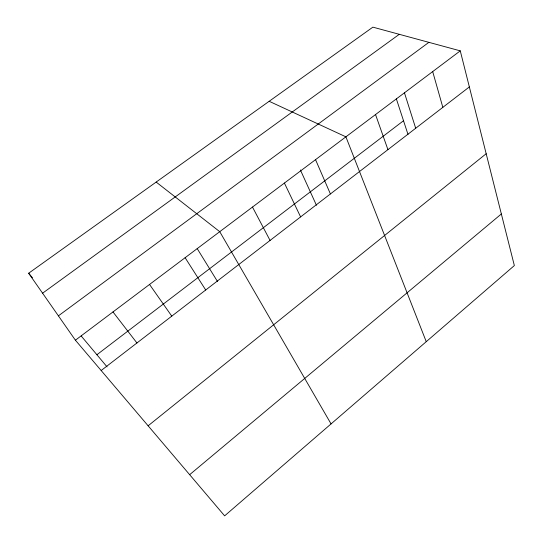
<?xml version="1.0" encoding="UTF-8"?>
<svg xmlns="http://www.w3.org/2000/svg" width="543" height="543" viewBox="0 0 543 543"><rect width="100%" height="100%" fill="white"/><g stroke="black" fill="none" stroke-linecap="round" stroke-linejoin="round"><path stroke-width="0.81" d="M189.65 474.684L501.352 213.962M148.124 425.8L486.182 153.723M101.168 370.523L469.356 86.928M96.898 354.742L403.517 120.736M75.402 340.196L460.267 50.852L514.35 265.568L224.626 515.85L75.402 340.196L28.65 273.231L372.878 27.15L460.267 50.852M58.4 315.85L428.889 42.34M42.585 293.193L399.288 34.311M269.165 101.29L345.898 136.829L426.248 341.676M156.167 182.075L219.745 231.678L331.054 423.907M28.65 273.231L32.458 277.778M81.212 336.008L107.059 366.878M112.985 311.94L136.938 342.972M149.542 284.457L171.778 316.141M185.115 257.708L205.709 290.003M197.184 248.585L217.492 281.505M252.488 207.059L270.068 240.434M284.41 183.059L300.605 216.908M300.401 169.979L316.44 205.261M315.537 159.662L330.409 193.953M375.532 114.553L387.933 149.644M396.356 98.86L408.003 134.44M404.454 92.812L415.7 128.257M432.69 71.581L442.83 107.351"/></g></svg>
